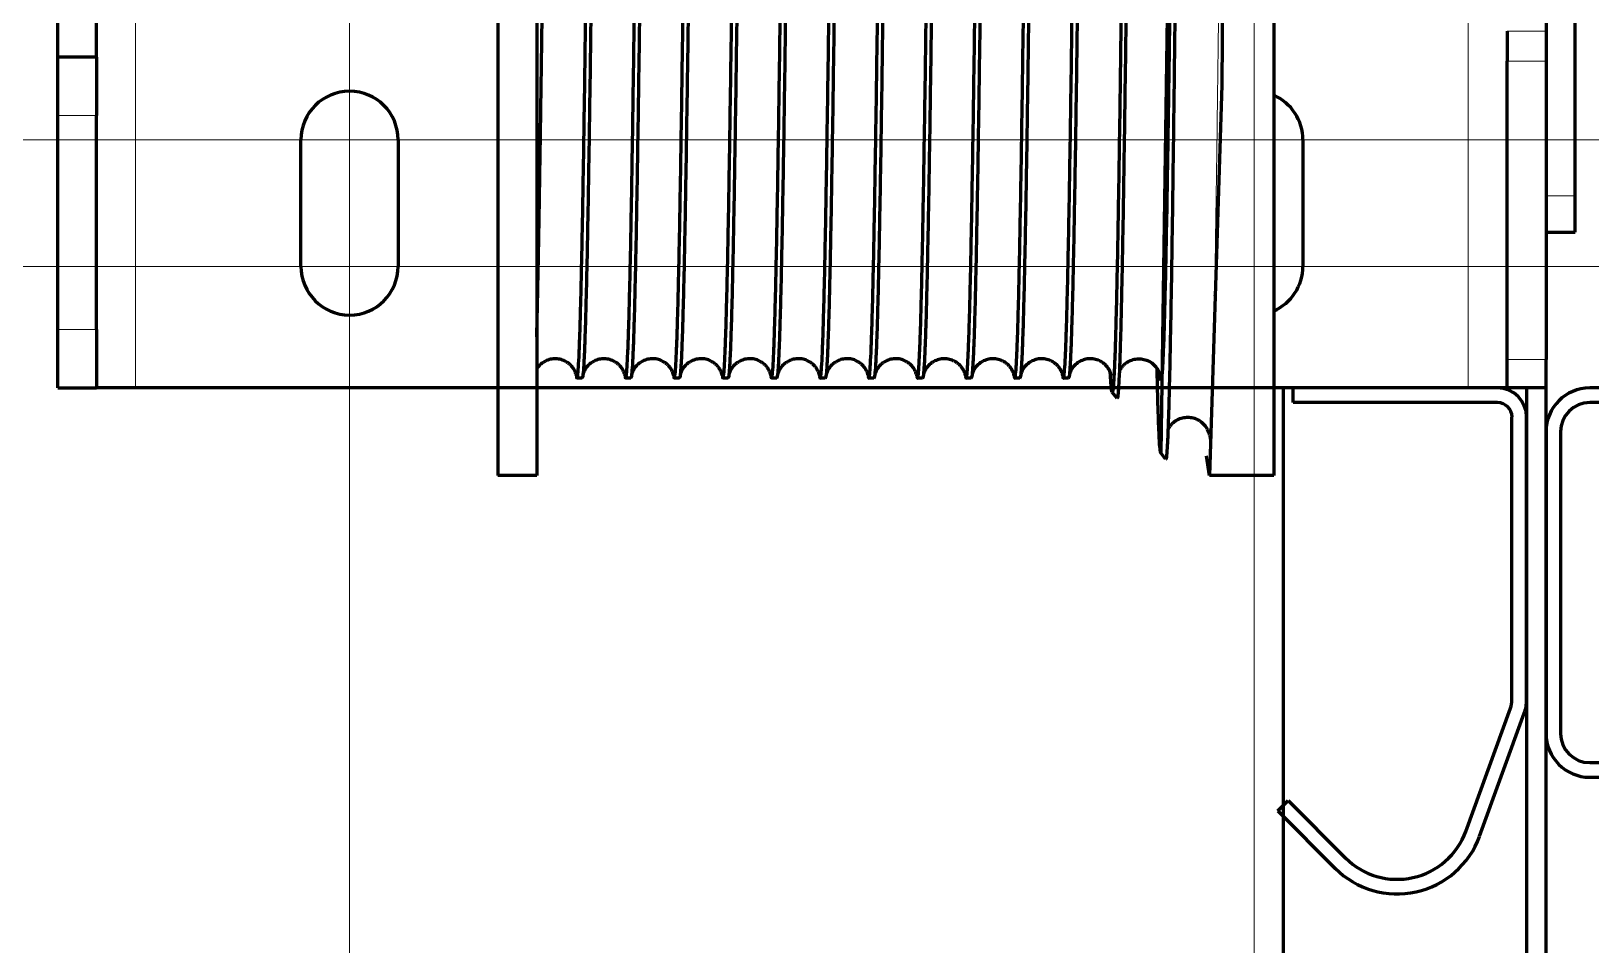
# Model space of a CAD drawing. Header units: millimetres. Extents: x 0 to 840, y 0 to 594.
# Drawn here: x 566.138 to 568.944, y 264.113 to 265.756 of the extents above; entities that cross this region are included whole.
import ezdxf

# ---------------------------------------------------------------- set-up
doc = ezdxf.new("R2010")
doc.units = ezdxf.units.MM
for name, pattern in [('K5LT_AXLED', [19.5, 15, -1.5, 1.5, -1.5]), ('K5LT_BASIC', [0]), ('K5LT_THIN', [0])]:
    doc.linetypes.add(name, pattern=pattern)
doc.layers.add('Системный слой', color=7, linetype='Continuous')

# ---------------------------------------------------------------- blocks, each defined once
blk = doc.blocks.new('U207')
at = {"layer": 'Системный слой', "color": 30, "linetype": 'K5LT_AXLED', "lineweight": 18, "true_color": 0xff8000}
for p, q in [((566.7108, 269.2935), (566.7108, 264.891)), ((568.3383, 269.2935), (568.3383, 264.891)), ((566.7108, 267.6485), (566.7108, 263.246)), ((568.3383, 267.6485), (568.3383, 263.246)), ((568.7983, 265.561), (564.6233, 265.561)), ((570.4258, 265.561), (566.2508, 265.561)), ((568.7983, 265.3335), (564.6233, 265.3335)), ((570.4258, 265.3335), (566.2508, 265.3335))]:
    blk.add_line(p, q, dxfattribs=at)
at = {"layer": 'Системный слой', "color": 7, "linetype": 'K5LT_THIN', "lineweight": 18}
for p, q in [((566.3258, 265.1148), (566.3258, 267.4248)), ((568.7233, 267.4248), (568.7233, 265.1148)), ((568.8633, 265.7564), (568.7933, 265.7564)), ((568.8633, 265.7024), (568.7933, 265.7024)), ((566.2558, 265.6048), (566.1858, 265.6048)), ((566.1858, 265.2198), (566.2558, 265.2198)), ((568.8633, 265.1658), (568.7933, 265.1658))]:
    blk.add_line(p, q, dxfattribs=at)
at = {"layer": 'Системный слой', "color": 5, "linetype": 'K5LT_BASIC', "lineweight": 60, "true_color": 0x0000ff}
for p, q in [((566.1858, 265.7098), (566.1858, 265.8148)), ((566.2558, 265.7098), (566.2558, 265.8148)), ((568.7933, 265.7564), (568.7933, 265.7024)), ((568.8633, 265.7564), (568.8633, 265.7024)), ((566.1858, 265.6048), (566.1858, 265.7098)), ((566.2558, 265.7098), (566.1858, 265.7098)), ((566.2558, 265.7098), (566.2558, 265.6048)), ((568.7933, 265.1658), (568.7933, 265.7024)), ((568.8633, 265.7024), (568.8633, 265.1658)), ((566.1858, 265.2198), (566.1858, 265.6048)), ((566.2558, 265.2198), (566.2558, 265.6048)), ((566.6233, 265.3335), (566.6233, 265.561)), ((566.7983, 265.561), (566.7983, 265.3335)), ((568.4258, 265.561), (568.4258, 265.3335)), ((566.1858, 265.1148), (566.1858, 265.2198)), ((566.2558, 265.2198), (566.2558, 265.1148)), ((568.7933, 265.1148), (568.7933, 265.1658)), ((568.8633, 265.1148), (568.8633, 265.1658)), ((566.1858, 265.1148), (566.2558, 265.1148)), ((566.3258, 265.1148), (566.2558, 265.1148)), ((568.7233, 265.1148), (566.3258, 265.1148)), ((568.7933, 265.1148), (568.7233, 265.1148)), ((568.8633, 265.1148), (568.7933, 265.1148))]:
    blk.add_line(p, q, dxfattribs=at)
for centre, start, end in [((566.7108, 265.561), 0, 180), ((568.3383, 265.561), 0, 66.4218), ((566.7108, 265.3335), 180, 0), ((568.3383, 265.3335), 293.5782, 0), ((568.3383, 265.3335), 215.4412, 216.4159)]:
    blk.add_arc(centre, 0.0875, start, end, dxfattribs=at)
blk = doc.blocks.new('U312')
at = {"layer": 'Системный слой', "color": 5, "linetype": 'K5LT_BASIC', "lineweight": 60, "true_color": 0x0000ff}
for p, q in [((568.4083, 265.0885), (568.4083, 265.1148)), ((568.7758, 265.1148), (568.4083, 265.1148)), ((568.7758, 265.0885), (568.4083, 265.0885)), ((568.802, 264.5537), (568.802, 265.0623)), ((568.8283, 264.5537), (568.8283, 265.0623)), ((568.7189, 264.3174), (568.7994, 264.5388)), ((568.7436, 264.3085), (568.8241, 264.5298)), ((568.381, 264.3541), (568.3995, 264.3727)), ((568.381, 264.3541), (568.4842, 264.2509)), ((568.3995, 264.3727), (568.5027, 264.2695))]:
    blk.add_line(p, q, dxfattribs=at)
for centre, radius, start, end in [((568.7758, 265.0623), 0.0525, 0, 90), ((568.7758, 265.0623), 0.0263, 0, 90), ((568.7583, 264.5537), 0.0437, 340.0117, 0), ((568.7583, 264.5537), 0.07, 340.0117, 0), ((568.5955, 264.3623), 0.1575, 225, 340.0117), ((568.5955, 264.3623), 0.1312, 225, 340.0117)]:
    blk.add_arc(centre, radius, start, end, dxfattribs=at)
blk = doc.blocks.new('U313')
at = {"layer": 'Системный слой', "color": 5, "linetype": 'K5LT_BASIC', "lineweight": 60, "true_color": 0x0000ff}
for p, q in [((569.1345, 265.1148), (568.942, 265.1148)), ((569.1345, 265.0885), (568.942, 265.0885)), ((568.8633, 265.036), (568.8633, 264.4935)), ((568.8895, 265.036), (568.8895, 264.4935)), ((569.187, 265.0371), (569.1801, 264.9573)), ((569.2133, 265.036), (569.2064, 264.9573)), ((569.2064, 264.9573), (569.1801, 264.9573)), ((569.1801, 264.5723), (569.2064, 264.5723)), ((569.187, 264.4925), (569.1801, 264.5723)), ((569.2133, 264.4935), (569.2064, 264.5723)), ((568.942, 264.441), (569.1345, 264.441)), ((568.942, 264.4148), (569.1345, 264.4148))]:
    blk.add_line(p, q, dxfattribs=at)
for centre, radius, start, end in [((568.942, 265.036), 0.0788, 90, 180), ((569.1345, 265.036), 0.0787, 0, 90), ((568.942, 265.036), 0.0525, 90, 180), ((569.1345, 265.036), 0.0525, 1.1247, 90), ((568.942, 264.4935), 0.0788, 180, 270), ((568.942, 264.4935), 0.0525, 180, 270), ((569.1345, 264.4935), 0.0788, 270, 0), ((569.1345, 264.4935), 0.0525, 270, 358.8753)]:
    blk.add_arc(centre, radius, start, end, dxfattribs=at)

msp = doc.modelspace()

# ---------------------------------------------------------------- linework, layer by layer
at = {"layer": 'Системный слой', "color": 5, "linetype": 'K5LT_BASIC', "lineweight": 60, "true_color": 0x0000ff}
for p, q in [((566.97773, 267.58229), (566.97773, 264.95729)), ((567.04773, 267.58229), (567.04773, 264.95729)), ((568.3733, 267.58141), (568.3733, 264.95729)), ((568.29992, 267.5744), (568.27974, 265.65911)), ((568.18852, 266.2257), (568.1702, 264.99795)), ((568.9158, 265.46041), (568.9158, 265.88698)), ((568.8633, 265.82601), (568.8633, 265.752)), ((568.8633, 265.752), (568.8633, 265.39479)), ((568.27974, 265.65911), (568.2577, 264.95729)), ((568.9158, 265.39479), (568.9158, 265.46041)), ((568.8633, 265.39479), (568.9158, 265.39479)), ((567.12919, 265.13229), (567.11996, 265.13229)), ((567.21669, 265.13229), (567.20746, 265.13229)), ((567.30419, 265.13229), (567.29496, 265.13229)), ((567.39169, 265.13229), (567.38246, 265.13229)), ((567.47919, 265.13229), (567.46996, 265.13229)), ((567.56669, 265.13229), (567.55746, 265.13229)), ((567.65419, 265.13229), (567.64496, 265.13229)), ((567.74169, 265.13229), (567.73246, 265.13229)), ((567.82919, 265.13229), (567.81996, 265.13229)), ((567.91669, 265.13229), (567.90746, 265.13229)), ((568.00419, 265.13229), (567.99496, 265.13229)), ((568.17019, 265.12797), (568.16824, 265.13927)), ((568.3908, 217.25229), (568.3908, 265.11479)), ((568.8283, 265.11479), (568.8283, 217.25229)), ((568.8633, 217.25229), (568.8633, 265.11479)), ((568.09145, 265.09639), (568.0827, 265.10733)), ((568.1702, 264.99795), (568.17018, 264.99798)), ((568.17895, 264.98702), (568.1702, 264.99795)), ((568.2577, 264.95729), (568.25273, 264.99281)), ((567.04773, 264.95729), (566.97773, 264.95729)), ((568.3733, 264.95729), (568.2577, 264.95729))]:
    msp.add_line(p, q, dxfattribs=at)
at = {"layer": 'Системный слой', "color": 7, "linetype": 'K5LT_THIN', "lineweight": 18}
for p, q in [((568.8633, 265.46041), (568.9158, 265.46041)), ((568.17019, 265.12797), (568.16824, 265.13927)), ((568.17018, 264.99798), (568.17019, 265.12797))]:
    msp.add_line(p, q, dxfattribs=at)
at = {"layer": 'Системный слой', "color": 5, "linetype": 'K5LT_BASIC', "lineweight": 60, "true_color": 0x0000ff}
for centre, radius, start, end in [((567.6849, 265.14359), 0.0417, 186.02, 188.39516), ((567.77245, 265.1436), 0.04176, 186.02173, 188.39429), ((567.86001, 265.14361), 0.04182, 186.02344, 188.39335), ((567.94756, 265.14362), 0.04187, 186.02511, 188.39235), ((568.03512, 265.14362), 0.04193, 186.0268, 188.39132)]:
    msp.add_arc(centre, radius, start, end, dxfattribs=at)
msp.add_ellipse((568.13082, 265.12796), major_axis=(-0.02469, -0.03067), ratio=0.999752, start_param=2.2487543, end_param=2.9297987, dxfattribs=at)
for points in [[(567.11996, 265.13229), (567.1204, 265.13229), (567.12128, 265.13569), (567.1226, 265.15097), (567.12392, 265.17627), (567.12524, 265.21139), (567.12656, 265.25599), (567.12788, 265.30968), (567.1292, 265.37197), (567.13052, 265.44232), (567.13184, 265.52009), (567.13315, 265.60458), (567.13447, 265.69503), (567.13579, 265.79063), (567.13711, 265.89054), (567.13843, 265.99384), (567.13975, 266.09961), (567.14107, 266.20692), (567.14239, 266.31478), (567.14371, 266.42224), (567.14503, 266.52834), (567.14635, 266.63212), (567.14766, 266.73265), (567.14898, 266.82902), (567.1503, 266.92039), (567.15162, 267.00592), (567.15294, 267.08485), (567.15426, 267.15648), (567.15558, 267.22015), (567.1569, 267.2753), (567.15822, 267.32144), (567.15954, 267.35815), (567.16086, 267.3851), (567.16174, 267.3964), (567.16218, 267.40036)], [(567.17294, 267.40729), (567.1725, 267.40729), (567.17162, 267.40388), (567.1703, 267.38861), (567.16898, 267.3633), (567.16766, 267.32818), (567.16634, 267.28357), (567.16502, 267.22987), (567.1637, 267.16756), (567.16238, 267.0972), (567.16107, 267.01942), (567.15975, 266.93492), (567.15843, 266.84446), (567.15711, 266.74884), (567.15579, 266.64892), (567.15447, 266.54561), (567.15315, 266.43982), (567.15183, 266.33251), (567.15051, 266.22463), (567.14919, 266.11716), (567.14787, 266.01106), (567.14655, 265.90728), (567.14523, 265.80675), (567.14391, 265.71037), (567.1426, 265.619), (567.14128, 265.53348), (567.13996, 265.45456), (567.13864, 265.38294), (567.13732, 265.31928), (567.136, 265.26415), (567.13468, 265.21803), (567.13336, 265.18134), (567.13204, 265.15442), (567.13116, 265.14313), (567.13072, 265.13918)], [(567.20746, 265.13229), (567.2079, 265.13229), (567.20878, 265.13569), (567.2101, 265.15097), (567.21142, 265.17627), (567.21274, 265.21139), (567.21406, 265.25599), (567.21538, 265.30968), (567.2167, 265.37197), (567.21802, 265.44232), (567.21934, 265.52009), (567.22065, 265.60458), (567.22197, 265.69503), (567.22329, 265.79063), (567.22461, 265.89054), (567.22593, 265.99384), (567.22725, 266.09961), (567.22857, 266.20692), (567.22989, 266.31478), (567.23121, 266.42224), (567.23253, 266.52834), (567.23385, 266.63212), (567.23516, 266.73264), (567.23648, 266.82902), (567.2378, 266.92039), (567.23912, 267.00592), (567.24044, 267.08485), (567.24176, 267.15648), (567.24308, 267.22015), (567.2444, 267.2753), (567.24572, 267.32144), (567.24704, 267.35815), (567.24836, 267.3851), (567.24924, 267.3964), (567.24968, 267.40036)], [(567.26044, 267.40729), (567.26, 267.40729), (567.25912, 267.40388), (567.2578, 267.38861), (567.25648, 267.3633), (567.25516, 267.32818), (567.25384, 267.28357), (567.25252, 267.22987), (567.2512, 267.16756), (567.24988, 267.0972), (567.24857, 267.01942), (567.24725, 266.93492), (567.24593, 266.84446), (567.24461, 266.74884), (567.24329, 266.64892), (567.24197, 266.54561), (567.24065, 266.43982), (567.23933, 266.33251), (567.23801, 266.22463), (567.23669, 266.11716), (567.23537, 266.01106), (567.23405, 265.90728), (567.23273, 265.80674), (567.23141, 265.71037), (567.2301, 265.619), (567.22878, 265.53348), (567.22746, 265.45455), (567.22614, 265.38294), (567.22482, 265.31928), (567.2235, 265.26415), (567.22218, 265.21803), (567.22086, 265.18134), (567.21954, 265.15442), (567.21866, 265.14313), (567.21822, 265.13918)], [(567.29496, 265.13229), (567.2954, 265.13229), (567.29628, 265.13569), (567.2976, 265.15097), (567.29892, 265.17627), (567.30024, 265.21139), (567.30156, 265.25599), (567.30288, 265.30968), (567.3042, 265.37197), (567.30552, 265.44232), (567.30684, 265.52009), (567.30815, 265.60457), (567.30947, 265.69503), (567.31079, 265.79063), (567.31211, 265.89053), (567.31343, 265.99384), (567.31475, 266.09961), (567.31607, 266.20691), (567.31739, 266.31478), (567.31871, 266.42224), (567.32003, 266.52834), (567.32135, 266.63211), (567.32266, 266.73264), (567.32398, 266.82902), (567.3253, 266.92039), (567.32662, 267.00592), (567.32794, 267.08485), (567.32926, 267.15647), (567.33058, 267.22015), (567.3319, 267.2753), (567.33322, 267.32144), (567.33454, 267.35815), (567.33586, 267.3851), (567.33674, 267.3964), (567.33717, 267.40036)], [(567.34794, 267.40729), (567.3475, 267.40729), (567.34662, 267.40388), (567.3453, 267.38861), (567.34398, 267.3633), (567.34266, 267.32818), (567.34134, 267.28357), (567.34002, 267.22987), (567.3387, 267.16756), (567.33738, 267.0972), (567.33607, 267.01942), (567.33475, 266.93492), (567.33343, 266.84446), (567.33211, 266.74884), (567.33079, 266.64892), (567.32947, 266.54561), (567.32815, 266.43982), (567.32683, 266.33251), (567.32551, 266.22463), (567.32419, 266.11716), (567.32287, 266.01106), (567.32155, 265.90728), (567.32023, 265.80674), (567.31891, 265.71037), (567.3176, 265.619), (567.31628, 265.53348), (567.31496, 265.45455), (567.31364, 265.38294), (567.31232, 265.31928), (567.311, 265.26415), (567.30968, 265.21803), (567.30836, 265.18134), (567.30704, 265.15442), (567.30616, 265.14313), (567.30572, 265.13918)], [(567.38246, 265.13229), (567.3829, 265.13229), (567.38378, 265.13569), (567.3851, 265.15097), (567.38642, 265.17627), (567.38774, 265.21139), (567.38906, 265.25599), (567.39038, 265.30967), (567.3917, 265.37197), (567.39302, 265.44232), (567.39434, 265.52009), (567.39565, 265.60457), (567.39697, 265.69503), (567.39829, 265.79063), (567.39961, 265.89053), (567.40093, 265.99384), (567.40225, 266.09961), (567.40357, 266.20691), (567.40489, 266.31478), (567.40621, 266.42224), (567.40753, 266.52834), (567.40885, 266.63211), (567.41016, 266.73264), (567.41148, 266.82902), (567.4128, 266.92039), (567.41412, 267.00592), (567.41544, 267.08485), (567.41676, 267.15647), (567.41808, 267.22015), (567.4194, 267.2753), (567.42072, 267.32144), (567.42204, 267.35815), (567.42336, 267.3851), (567.42424, 267.3964), (567.42467, 267.40036)], [(567.43544, 267.40729), (567.435, 267.40729), (567.43412, 267.40388), (567.4328, 267.38861), (567.43148, 267.3633), (567.43016, 267.32818), (567.42884, 267.28357), (567.42752, 267.22987), (567.4262, 267.16756), (567.42488, 267.0972), (567.42357, 267.01942), (567.42225, 266.93492), (567.42093, 266.84446), (567.41961, 266.74884), (567.41829, 266.64892), (567.41697, 266.54561), (567.41565, 266.43982), (567.41433, 266.33251), (567.41301, 266.22463), (567.41169, 266.11716), (567.41037, 266.01106), (567.40905, 265.90727), (567.40773, 265.80674), (567.40641, 265.71037), (567.4051, 265.619), (567.40378, 265.53348), (567.40246, 265.45455), (567.40114, 265.38294), (567.39982, 265.31928), (567.3985, 265.26415), (567.39718, 265.21803), (567.39586, 265.18134), (567.39454, 265.15442), (567.39366, 265.14313), (567.39322, 265.13918)], [(567.46996, 265.13229), (567.4704, 265.13229), (567.47128, 265.13569), (567.4726, 265.15097), (567.47392, 265.17627), (567.47524, 265.21139), (567.47656, 265.25599), (567.47788, 265.30967), (567.4792, 265.37197), (567.48052, 265.44232), (567.48184, 265.52009), (567.48315, 265.60457), (567.48447, 265.69503), (567.48579, 265.79063), (567.48711, 265.89053), (567.48843, 265.99383), (567.48975, 266.09961), (567.49107, 266.20691), (567.49239, 266.31478), (567.49371, 266.42224), (567.49503, 266.52833), (567.49635, 266.63211), (567.49766, 266.73264), (567.49898, 266.82902), (567.5003, 266.92038), (567.50162, 267.00592), (567.50294, 267.08485), (567.50426, 267.15647), (567.50558, 267.22015), (567.5069, 267.2753), (567.50822, 267.32144), (567.50954, 267.35815), (567.51086, 267.3851), (567.51174, 267.3964), (567.51217, 267.40036)], [(567.52294, 267.40729), (567.5225, 267.40729), (567.52162, 267.40388), (567.5203, 267.38861), (567.51898, 267.3633), (567.51766, 267.32818), (567.51634, 267.28357), (567.51502, 267.22987), (567.5137, 267.16756), (567.51238, 267.0972), (567.51107, 267.01942), (567.50975, 266.93492), (567.50843, 266.84446), (567.50711, 266.74884), (567.50579, 266.64892), (567.50447, 266.54561), (567.50315, 266.43982), (567.50183, 266.3325), (567.50051, 266.22463), (567.49919, 266.11716), (567.49787, 266.01106), (567.49655, 265.90727), (567.49523, 265.80674), (567.49391, 265.71036), (567.4926, 265.619), (567.49128, 265.53348), (567.48996, 265.45455), (567.48864, 265.38294), (567.48732, 265.31928), (567.486, 265.26415), (567.48468, 265.21803), (567.48336, 265.18134), (567.48204, 265.15442), (567.48116, 265.14313), (567.48072, 265.13918)], [(567.55746, 265.13229), (567.5579, 265.13229), (567.55878, 265.13569), (567.5601, 265.15097), (567.56142, 265.17627), (567.56274, 265.21139), (567.56406, 265.25599), (567.56538, 265.30967), (567.5667, 265.37197), (567.56802, 265.44232), (567.56933, 265.52009), (567.57065, 265.60457), (567.57197, 265.69503), (567.57329, 265.79063), (567.57461, 265.89053), (567.57593, 265.99383), (567.57725, 266.09961), (567.57857, 266.20691), (567.57989, 266.31478), (567.58121, 266.42224), (567.58253, 266.52833), (567.58385, 266.63211), (567.58516, 266.73264), (567.58648, 266.82902), (567.5878, 266.92038), (567.58912, 267.00592), (567.59044, 267.08485), (567.59176, 267.15647), (567.59308, 267.22015), (567.5944, 267.2753), (567.59572, 267.32144), (567.59704, 267.35815), (567.59836, 267.3851), (567.59924, 267.3964), (567.59967, 267.40036)], [(567.61044, 267.40729), (567.61, 267.40729), (567.60912, 267.40388), (567.6078, 267.38861), (567.60648, 267.3633), (567.60516, 267.32818), (567.60384, 267.28357), (567.60252, 267.22987), (567.6012, 267.16756), (567.59988, 267.0972), (567.59857, 267.01942), (567.59725, 266.93492), (567.59593, 266.84446), (567.59461, 266.74884), (567.59329, 266.64892), (567.59197, 266.54561), (567.59065, 266.43982), (567.58933, 266.3325), (567.58801, 266.22463), (567.58669, 266.11716), (567.58537, 266.01106), (567.58405, 265.90727), (567.58273, 265.80674), (567.58141, 265.71036), (567.5801, 265.619), (567.57878, 265.53348), (567.57746, 265.45455), (567.57614, 265.38294), (567.57482, 265.31928), (567.5735, 265.26414), (567.57218, 265.21803), (567.57086, 265.18134), (567.56954, 265.15442), (567.56866, 265.14313), (567.56822, 265.13918)], [(567.64496, 265.13229), (567.6454, 265.13229), (567.64628, 265.13569), (567.6476, 265.15097), (567.64892, 265.17627), (567.65024, 265.21139), (567.65156, 265.25598), (567.65288, 265.30967), (567.6542, 265.37197), (567.65552, 265.44232), (567.65683, 265.52009), (567.65815, 265.60457), (567.65947, 265.69503), (567.66079, 265.79063), (567.66211, 265.89053), (567.66343, 265.99383), (567.66475, 266.09961), (567.66607, 266.20691), (567.66739, 266.31478), (567.66871, 266.42224), (567.67003, 266.52833), (567.67135, 266.63211), (567.67266, 266.73264), (567.67398, 266.82902), (567.6753, 266.92038), (567.67662, 267.00591), (567.67794, 267.08485), (567.67926, 267.15647), (567.68058, 267.22014), (567.6819, 267.2753), (567.68322, 267.32144), (567.68454, 267.35815), (567.68586, 267.3851), (567.68674, 267.3964), (567.68717, 267.40036)], [(567.69794, 267.40729), (567.6975, 267.40729), (567.69662, 267.40388), (567.6953, 267.38861), (567.69398, 267.3633), (567.69266, 267.32818), (567.69134, 267.28357), (567.69002, 267.22987), (567.6887, 267.16756), (567.68738, 267.0972), (567.68607, 267.01942), (567.68475, 266.93492), (567.68343, 266.84446), (567.68211, 266.74884), (567.68079, 266.64892), (567.67947, 266.54561), (567.67815, 266.43982), (567.67683, 266.3325), (567.67551, 266.22463), (567.67419, 266.11716), (567.67287, 266.01106), (567.67155, 265.90727), (567.67023, 265.80674), (567.66891, 265.71036), (567.6676, 265.619), (567.66628, 265.53348), (567.66496, 265.45455), (567.66364, 265.38294), (567.66232, 265.31928), (567.661, 265.26414), (567.65968, 265.21803), (567.65836, 265.18134), (567.65704, 265.15442), (567.65616, 265.14313), (567.65572, 265.13918)], [(567.73246, 265.13229), (567.7329, 265.13229), (567.73378, 265.13569), (567.7351, 265.15097), (567.73642, 265.17627), (567.73774, 265.21139), (567.73906, 265.25598), (567.74038, 265.30967), (567.7417, 265.37197), (567.74302, 265.44232), (567.74433, 265.52009), (567.74565, 265.60457), (567.74697, 265.69502), (567.74829, 265.79063), (567.74961, 265.89053), (567.75093, 265.99383), (567.75225, 266.09961), (567.75357, 266.20691), (567.75489, 266.31478), (567.75621, 266.42224), (567.75753, 266.52833), (567.75885, 266.63211), (567.76016, 266.73264), (567.76148, 266.82902), (567.7628, 266.92038), (567.76412, 267.00591), (567.76544, 267.08485), (567.76676, 267.15647), (567.76808, 267.22014), (567.7694, 267.2753), (567.77072, 267.32144), (567.77204, 267.35815), (567.77336, 267.3851), (567.77423, 267.3964), (567.77467, 267.40036)], [(567.78544, 267.40729), (567.785, 267.40729), (567.78412, 267.40388), (567.7828, 267.38861), (567.78148, 267.3633), (567.78016, 267.32818), (567.77884, 267.28357), (567.77752, 267.22987), (567.7762, 267.16756), (567.77488, 267.0972), (567.77357, 267.01942), (567.77225, 266.93492), (567.77093, 266.84446), (567.76961, 266.74884), (567.76829, 266.64892), (567.76697, 266.54561), (567.76565, 266.43982), (567.76433, 266.3325), (567.76301, 266.22463), (567.76169, 266.11716), (567.76037, 266.01105), (567.75905, 265.90727), (567.75773, 265.80674), (567.75641, 265.71036), (567.7551, 265.619), (567.75378, 265.53348), (567.75246, 265.45455), (567.75114, 265.38294), (567.74982, 265.31928), (567.7485, 265.26414), (567.74718, 265.21803), (567.74586, 265.18134), (567.74454, 265.15441), (567.74366, 265.14313), (567.74322, 265.13918)], [(567.81996, 265.13229), (567.8204, 265.13229), (567.82128, 265.13569), (567.8226, 265.15097), (567.82392, 265.17627), (567.82524, 265.21139), (567.82656, 265.25598), (567.82788, 265.30967), (567.8292, 265.37197), (567.83052, 265.44232), (567.83183, 265.52008), (567.83315, 265.60457), (567.83447, 265.69502), (567.83579, 265.79063), (567.83711, 265.89053), (567.83843, 265.99383), (567.83975, 266.09961), (567.84107, 266.20691), (567.84239, 266.31477), (567.84371, 266.42224), (567.84503, 266.52833), (567.84635, 266.63211), (567.84766, 266.73264), (567.84898, 266.82902), (567.8503, 266.92038), (567.85162, 267.00591), (567.85294, 267.08484), (567.85426, 267.15647), (567.85558, 267.22014), (567.8569, 267.2753), (567.85822, 267.32144), (567.85954, 267.35815), (567.86086, 267.3851), (567.86173, 267.3964), (567.86217, 267.40036)], [(567.87294, 267.40729), (567.8725, 267.40729), (567.87162, 267.40388), (567.8703, 267.38861), (567.86898, 267.3633), (567.86766, 267.32818), (567.86634, 267.28357), (567.86502, 267.22987), (567.8637, 267.16756), (567.86238, 267.0972), (567.86107, 267.01942), (567.85975, 266.93492), (567.85843, 266.84446), (567.85711, 266.74884), (567.85579, 266.64892), (567.85447, 266.54561), (567.85315, 266.43982), (567.85183, 266.3325), (567.85051, 266.22463), (567.84919, 266.11716), (567.84787, 266.01105), (567.84655, 265.90727), (567.84523, 265.80674), (567.84391, 265.71036), (567.8426, 265.619), (567.84128, 265.53347), (567.83996, 265.45455), (567.83864, 265.38294), (567.83732, 265.31928), (567.836, 265.26414), (567.83468, 265.21803), (567.83336, 265.18134), (567.83204, 265.15441), (567.83116, 265.14313), (567.83072, 265.13918)], [(567.90746, 265.13229), (567.9079, 265.13229), (567.90878, 265.13569), (567.9101, 265.15097), (567.91142, 265.17627), (567.91274, 265.21139), (567.91406, 265.25598), (567.91538, 265.30967), (567.9167, 265.37197), (567.91802, 265.44232), (567.91933, 265.52008), (567.92065, 265.60457), (567.92197, 265.69502), (567.92329, 265.79063), (567.92461, 265.89053), (567.92593, 265.99383), (567.92725, 266.09961), (567.92857, 266.20691), (567.92989, 266.31477), (567.93121, 266.42224), (567.93253, 266.52833), (567.93385, 266.63211), (567.93516, 266.73264), (567.93648, 266.82902), (567.9378, 266.92038), (567.93912, 267.00591), (567.94044, 267.08484), (567.94176, 267.15647), (567.94308, 267.22014), (567.9444, 267.2753), (567.94572, 267.32144), (567.94704, 267.35815), (567.94836, 267.3851), (567.94923, 267.3964), (567.94967, 267.40036)], [(567.96044, 267.40729), (567.96, 267.40729), (567.95912, 267.40388), (567.9578, 267.38861), (567.95648, 267.3633), (567.95516, 267.32818), (567.95384, 267.28357), (567.95252, 267.22987), (567.9512, 267.16756), (567.94988, 267.0972), (567.94857, 267.01942), (567.94725, 266.93492), (567.94593, 266.84446), (567.94461, 266.74884), (567.94329, 266.64892), (567.94197, 266.5456), (567.94065, 266.43982), (567.93933, 266.3325), (567.93801, 266.22463), (567.93669, 266.11716), (567.93537, 266.01105), (567.93405, 265.90727), (567.93273, 265.80674), (567.93141, 265.71036), (567.9301, 265.619), (567.92878, 265.53347), (567.92746, 265.45455), (567.92614, 265.38294), (567.92482, 265.31928), (567.9235, 265.26414), (567.92218, 265.21803), (567.92086, 265.18134), (567.91954, 265.15441), (567.91866, 265.14313), (567.91822, 265.13918)], [(567.99496, 265.13229), (567.9954, 265.13229), (567.99628, 265.13569), (567.9976, 265.15097), (567.99892, 265.17627), (568.00024, 265.21139), (568.00156, 265.25598), (568.00288, 265.30967), (568.0042, 265.37197), (568.00552, 265.44232), (568.00683, 265.52008), (568.00815, 265.60457), (568.00947, 265.69502), (568.01079, 265.79063), (568.01211, 265.89053), (568.01343, 265.99383), (568.01475, 266.09961), (568.01607, 266.20691), (568.01739, 266.31477), (568.01871, 266.42224), (568.02003, 266.52833), (568.02135, 266.63211), (568.02266, 266.73264), (568.02398, 266.82902), (568.0253, 266.92038), (568.02662, 267.00591), (568.02794, 267.08484), (568.02926, 267.15647), (568.03058, 267.22014), (568.0319, 267.2753), (568.03322, 267.32144), (568.03454, 267.35815), (568.03586, 267.3851), (568.03673, 267.3964), (568.03717, 267.40036)], [(568.0375, 267.10255), (568.03706, 267.07799), (568.03618, 267.02636), (568.03485, 266.94208), (568.03353, 266.85172), (568.03221, 266.75611), (568.03088, 266.6561), (568.02956, 266.55261), (568.02823, 266.44656), (568.02691, 266.33891), (568.02558, 266.23064), (568.02426, 266.12272), (568.02294, 266.01613), (568.02161, 265.91183), (568.02029, 265.81077), (568.01896, 265.71385), (568.01764, 265.62196), (568.01632, 265.53592), (568.01499, 265.45651), (568.01367, 265.38444), (568.01234, 265.32038), (568.01102, 265.26489), (568.00969, 265.21848), (568.00837, 265.18156), (568.00705, 265.15448), (568.00616, 265.14315), (568.00572, 265.13918)], [(568.20273, 266.44936), (568.20229, 266.40816), (568.20141, 266.32532), (568.20009, 266.20088), (568.19877, 266.07738), (568.19745, 265.95591), (568.19613, 265.83758), (568.19481, 265.72342), (568.19348, 265.61447), (568.19216, 265.51169), (568.19084, 265.41598), (568.18952, 265.32819), (568.1882, 265.24909), (568.18688, 265.17936), (568.18556, 265.11962), (568.18423, 265.07037), (568.18291, 265.03202), (568.18159, 265.0049), (568.18027, 264.98922), (568.17939, 264.98647), (568.17895, 264.98702)], [(568.10461, 266.27273), (568.10418, 266.23602), (568.10332, 266.1627), (568.10203, 266.05393), (568.10074, 265.94731), (568.09946, 265.84373), (568.09817, 265.74407), (568.09688, 265.64918), (568.09559, 265.55986), (568.0943, 265.47685), (568.09301, 265.40085), (568.09172, 265.33248), (568.09043, 265.27232), (568.08915, 265.22085), (568.08786, 265.17849), (568.08657, 265.14558), (568.08528, 265.12237), (568.08399, 265.10904), (568.08313, 265.10679), (568.0827, 265.10733)], [(568.11336, 266.27303), (568.11293, 266.23598), (568.11207, 266.16197), (568.11078, 266.05218), (568.1095, 265.94454), (568.10821, 265.83998), (568.10692, 265.73938), (568.10563, 265.64358), (568.10434, 265.5534), (568.10305, 265.46958), (568.10176, 265.39284), (568.10047, 265.32381), (568.09918, 265.26306), (568.0979, 265.21108), (568.09661, 265.1683), (568.09532, 265.13506), (568.09403, 265.11161), (568.09274, 265.09814), (568.09188, 265.09586), (568.09145, 265.09639)], [(568.0827, 265.10733), (568.08234, 265.10779), (568.08161, 265.11107), (568.08052, 265.12306), (568.0798, 265.13572), (568.07943, 265.14318)], [(568.17018, 264.99798), (568.16974, 264.99859), (568.16885, 265.00372), (568.16751, 265.02303), (568.16618, 265.05375), (568.16484, 265.09555), (568.16395, 265.13055), (568.1635, 265.14974)], [(567.1186, 265.13773), (567.11905, 265.13411), (567.11951, 265.13229), (567.11996, 265.13229)], [(567.13072, 265.13918), (567.13021, 265.13459), (567.1297, 265.13229), (567.12919, 265.13229)], [(567.2061, 265.13773), (567.20655, 265.13411), (567.20701, 265.13229), (567.20746, 265.13229)], [(567.21822, 265.13918), (567.21771, 265.13459), (567.2172, 265.13229), (567.21669, 265.13229)], [(567.2936, 265.13773), (567.29405, 265.13411), (567.29451, 265.13229), (567.29496, 265.13229)], [(567.30572, 265.13918), (567.30521, 265.13459), (567.3047, 265.13229), (567.30419, 265.13229)], [(567.3811, 265.13773), (567.38155, 265.13411), (567.38201, 265.13229), (567.38246, 265.13229)], [(567.39322, 265.13918), (567.39271, 265.13459), (567.3922, 265.13229), (567.39169, 265.13229)], [(567.4686, 265.13773), (567.46905, 265.13411), (567.46951, 265.13229), (567.46996, 265.13229)], [(567.48072, 265.13918), (567.48021, 265.13459), (567.4797, 265.13229), (567.47919, 265.13229)], [(567.5561, 265.13773), (567.55655, 265.13411), (567.55701, 265.13229), (567.55746, 265.13229)], [(567.56822, 265.13918), (567.56771, 265.13459), (567.5672, 265.13229), (567.56669, 265.13229)], [(567.6436, 265.13773), (567.64405, 265.13411), (567.64451, 265.13229), (567.64496, 265.13229)], [(567.65572, 265.13918), (567.65521, 265.13459), (567.6547, 265.13229), (567.65419, 265.13229)], [(567.7311, 265.13773), (567.73155, 265.13411), (567.73201, 265.13229), (567.73246, 265.13229)], [(567.74322, 265.13918), (567.74271, 265.13459), (567.7422, 265.13229), (567.74169, 265.13229)], [(567.8186, 265.13773), (567.81905, 265.13411), (567.81951, 265.13229), (567.81996, 265.13229)], [(567.83072, 265.13918), (567.83021, 265.13459), (567.8297, 265.13229), (567.82919, 265.13229)], [(567.9061, 265.13773), (567.90655, 265.13411), (567.90701, 265.13229), (567.90746, 265.13229)], [(567.91822, 265.13918), (567.91771, 265.13459), (567.9172, 265.13229), (567.91669, 265.13229)], [(567.9936, 265.13773), (567.99405, 265.13411), (567.99451, 265.13229), (567.99496, 265.13229)], [(568.00572, 265.13918), (568.00521, 265.13459), (568.0047, 265.13229), (568.00419, 265.13229)]]:
    msp.add_open_spline(points, degree=3, dxfattribs=at)
for points, knots in [([(567.04773, 265.20674), (567.04773, 265.20678), (567.04773, 265.20684), (567.04774, 265.20692), (567.04774, 265.20705), (567.04774, 265.20723), (567.04774, 265.20745), (567.04774, 265.20772), (567.04775, 265.20811), (567.04776, 265.20872), (567.04777, 265.20966), (567.04779, 265.21087), (567.04782, 265.21231), (567.04786, 265.21431), (567.04792, 265.21739), (567.04801, 265.22169), (567.04814, 265.22748), (567.04831, 265.23514), (567.04854, 265.24573), (567.04887, 265.26066), (567.04931, 265.28121), (567.04984, 265.30752), (567.05044, 265.33809), (567.05105, 265.37069), (567.05164, 265.40433), (567.05225, 265.43983), (567.05289, 265.4791), (567.05359, 265.52354), (567.05436, 265.57405), (567.05519, 265.63123), (567.05608, 265.69493), (567.05702, 265.76474), (567.05802, 265.84037), (567.05905, 265.92139), (567.06012, 266.00675), (567.06121, 266.09575), (567.0623, 266.18533), (567.06304, 266.24612), (567.06339, 266.27543)], [0, 0, 0, 0, 0.0175735, 0.035147, 0.0526325, 0.069895, 0.0870512, 0.1056364, 0.1291142, 0.163245, 0.2156444, 0.2788792, 0.3470721, 0.4557444, 0.6340279, 0.9093874, 1.2684068, 1.7483953, 2.3966914, 3.3186802, 4.6004597, 6.2160024, 8.0033144, 9.7639594, 11.4738826, 13.2201066, 15.0894945, 17.1063248, 19.2211551, 21.4163628, 23.6500463, 25.912124, 28.1783172, 30.4289198, 32.6543075, 34.8494288, 37.0243654, 39, 39, 39, 39]), ([(568.1921, 266.27197), (568.19192, 266.25665), (568.19116, 266.19328), (568.18983, 266.08244), (568.18811, 265.94236), (568.18639, 265.80769), (568.18467, 265.68049), (568.18295, 265.56267), (568.18122, 265.45602), (568.1795, 265.36214), (568.17778, 265.28245), (568.17605, 265.2181), (568.17433, 265.17033), (568.17273, 265.14145), (568.17135, 265.12903), (568.17054, 265.12753), (568.17019, 265.12797)], [0, 0, 0, 0, 0.4251923, 1.759309, 3.0940145, 4.4293061, 5.765197, 7.1016668, 8.4387478, 9.776435, 11.1146871, 12.4526835, 13.7938853, 15.112017, 16.1819434, 17, 17, 17, 17]), ([(567.11864, 265.13751), (567.11861, 265.13757), (567.1186, 265.13778), (567.11832, 265.13905), (567.11756, 265.1417), (567.11573, 265.14628), (567.11233, 265.15165), (567.10877, 265.15578), (567.10491, 265.1592), (567.10074, 265.16202), (567.0963, 265.16427), (567.09164, 265.16592), (567.08682, 265.16698), (567.08192, 265.16742), (567.07701, 265.16725), (567.07217, 265.16647), (567.06748, 265.1651), (567.063, 265.16316), (567.05882, 265.16069), (567.05501, 265.15775), (567.05162, 265.1544), (567.04927, 265.15143), (567.04811, 265.14969), (567.04773, 265.14908)], [0, 0, 0, 0, 2.3136054, 4.6210493, 6.9284932, 9.2027779, 10.521071, 11.5589815, 12.4856367, 13.3594364, 14.2027263, 15.0292842, 15.8464517, 16.6586453, 17.4689414, 18.2799311, 19.0943351, 19.9156422, 20.7490897, 21.6034823, 22.4949054, 23.4545403, 24, 24, 24, 24]), ([(567.20614, 265.13751), (567.20611, 265.13757), (567.2061, 265.13778), (567.20582, 265.13905), (567.20506, 265.1417), (567.20323, 265.14628), (567.19983, 265.15166), (567.19627, 265.15578), (567.19241, 265.1592), (567.18824, 265.16202), (567.1838, 265.16427), (567.17913, 265.16592), (567.17432, 265.16698), (567.16942, 265.16742), (567.16451, 265.16725), (567.15967, 265.16647), (567.15497, 265.1651), (567.1505, 265.16316), (567.14632, 265.16069), (567.14251, 265.15775), (567.13912, 265.1544), (567.13623, 265.15075), (567.1339, 265.14694), (567.13217, 265.14323), (567.13107, 265.14001), (567.13069, 265.13838), (567.13057, 265.13785), (567.13055, 265.13772)], [0, 0, 0, 0, 2.0188285, 4.0322297, 6.0456309, 8.0298853, 9.1801849, 10.0858819, 10.894518, 11.6570403, 12.3929343, 13.1142301, 13.8273322, 14.5360933, 15.2431977, 15.9509061, 16.6615929, 17.3783032, 18.1056088, 18.8511962, 19.6291082, 20.4665675, 21.4180167, 22.5895649, 24.1964403, 26.5301655, 28, 28, 28, 28]), ([(567.29364, 265.13751), (567.29361, 265.13757), (567.2936, 265.13778), (567.29332, 265.13905), (567.29256, 265.1417), (567.29073, 265.14628), (567.28732, 265.15166), (567.28377, 265.15578), (567.27991, 265.1592), (567.27574, 265.16202), (567.27129, 265.16427), (567.26663, 265.16593), (567.26181, 265.16698), (567.25691, 265.16742), (567.25201, 265.16725), (567.24717, 265.16647), (567.24247, 265.1651), (567.238, 265.16316), (567.23382, 265.16069), (567.23, 265.15775), (567.22662, 265.1544), (567.22373, 265.15075), (567.2214, 265.14694), (567.21967, 265.14322), (567.21857, 265.14001), (567.21819, 265.13838), (567.21807, 265.13785), (567.21805, 265.13772)], [0, 0, 0, 0, 2.0188129, 4.0321479, 6.0454829, 8.029466, 9.1797268, 10.085442, 10.8941163, 11.656684, 12.3926181, 13.1139559, 13.8271001, 14.5359029, 15.2430478, 15.9507954, 16.6615206, 17.3782691, 18.1056144, 18.8512464, 19.6292149, 20.4667559, 21.4183384, 22.5900972, 24.1974031, 26.5304622, 28, 28, 28, 28]), ([(567.38114, 265.13751), (567.38111, 265.13757), (567.3811, 265.13778), (567.38082, 265.13906), (567.38006, 265.1417), (567.37822, 265.14628), (567.37482, 265.15166), (567.37127, 265.15578), (567.36741, 265.1592), (567.36324, 265.16202), (567.35879, 265.16427), (567.35413, 265.16593), (567.34931, 265.16698), (567.34441, 265.16742), (567.3395, 265.16725), (567.33466, 265.16647), (567.32997, 265.1651), (567.3255, 265.16315), (567.32132, 265.16069), (567.3175, 265.15775), (567.31412, 265.1544), (567.31123, 265.15074), (567.3089, 265.14694), (567.30717, 265.14322), (567.30607, 265.14001), (567.30569, 265.13838), (567.30557, 265.13785), (567.30555, 265.13772)], [0, 0, 0, 0, 2.0188004, 4.0320725, 6.0453447, 8.0290668, 9.17929, 10.0850232, 10.8937349, 11.6563471, 12.3923203, 13.1136989, 13.8268843, 14.5357274, 15.2429116, 15.9506973, 16.6614596, 17.378245, 18.1056286, 18.8513038, 19.629327, 20.4669476, 21.4186604, 22.5906253, 24.1983529, 26.5307709, 28, 28, 28, 28]), ([(567.46864, 265.13751), (567.46861, 265.13757), (567.4686, 265.13778), (567.46832, 265.13906), (567.46756, 265.1417), (567.46572, 265.14628), (567.46232, 265.15166), (567.45876, 265.15578), (567.45491, 265.1592), (567.45074, 265.16203), (567.44629, 265.16427), (567.44163, 265.16593), (567.43681, 265.16698), (567.43191, 265.16742), (567.427, 265.16725), (567.42216, 265.16647), (567.41747, 265.16509), (567.41299, 265.16315), (567.40881, 265.16069), (567.405, 265.15774), (567.40162, 265.1544), (567.39873, 265.15074), (567.3964, 265.14694), (567.39467, 265.14322), (567.39357, 265.14), (567.39319, 265.13838), (567.39307, 265.13785), (567.39305, 265.13772)], [0, 0, 0, 0, 2.018791, 4.0320036, 6.0452161, 8.0286875, 9.1788744, 10.0846256, 10.8933739, 11.6560297, 12.3920408, 13.1134592, 13.8266846, 14.535567, 15.2427892, 15.9506118, 16.6614098, 17.3782309, 18.1056515, 18.8513684, 19.6294446, 20.4671425, 21.4189825, 22.5911491, 24.1992897, 26.5310917, 28, 28, 28, 28]), ([(567.55614, 265.13751), (567.55611, 265.13757), (567.5561, 265.13778), (567.55582, 265.13906), (567.55506, 265.1417), (567.55322, 265.14629), (567.54982, 265.15166), (567.54626, 265.15579), (567.54241, 265.1592), (567.53823, 265.16203), (567.53379, 265.16427), (567.52912, 265.16593), (567.52431, 265.16698), (567.51941, 265.16742), (567.5145, 265.16725), (567.50966, 265.16647), (567.50496, 265.16509), (567.50049, 265.16315), (567.49631, 265.16068), (567.4925, 265.15774), (567.48911, 265.15439), (567.48622, 265.15074), (567.48389, 265.14694), (567.48217, 265.14322), (567.48107, 265.14), (567.48069, 265.13838), (567.48057, 265.13785), (567.48055, 265.13772)], [0, 0, 0, 0, 2.0187847, 4.031941, 6.0450972, 8.0283283, 9.1784802, 10.084249, 10.8930333, 11.6557318, 12.3917798, 13.1132368, 13.826501, 14.5354214, 15.2426806, 15.9505387, 16.6613714, 17.3782267, 18.105683, 18.8514401, 19.6295675, 20.4673406, 21.4193047, 22.5916685, 24.2002135, 26.5314244, 28, 28, 28, 28]), ([(567.64364, 265.13751), (567.64361, 265.13757), (567.6436, 265.13779), (567.64332, 265.13906), (567.64256, 265.1417), (567.64072, 265.14629), (567.63732, 265.15166), (567.63376, 265.15579), (567.6299, 265.1592), (567.62573, 265.16203), (567.62129, 265.16427), (567.61662, 265.16593), (567.6118, 265.16698), (567.6069, 265.16742), (567.60199, 265.16725), (567.59715, 265.16647), (567.59246, 265.16509), (567.58799, 265.16315), (567.58381, 265.16068), (567.58, 265.15774), (567.57661, 265.15439), (567.57372, 265.15074), (567.57139, 265.14693), (567.56967, 265.14322), (567.56857, 265.14), (567.56819, 265.13838), (567.56807, 265.13785), (567.56805, 265.13772)], [0, 0, 0, 0, 2.0187815, 4.0318848, 6.044988, 8.027989, 9.1781072, 10.0838936, 10.8927131, 11.6554533, 12.3915372, 13.1130318, 13.8263335, 14.5352909, 15.2425857, 15.9504783, 16.6613443, 17.3782326, 18.1057231, 18.8515189, 19.6296959, 20.467542, 21.4196271, 22.5921837, 24.2011241, 26.5317692, 28, 28, 28, 28]), ([(567.73114, 265.13751), (567.73111, 265.13757), (567.7311, 265.13779), (567.73081, 265.13906), (567.73006, 265.1417), (567.72822, 265.14629), (567.72482, 265.15166), (567.72126, 265.15579), (567.7174, 265.15921), (567.71323, 265.16203), (567.70878, 265.16427), (567.70412, 265.16593), (567.6993, 265.16698), (567.6944, 265.16742), (567.68949, 265.16725), (567.68465, 265.16647), (567.67996, 265.16509), (567.67549, 265.16315), (567.67131, 265.16068), (567.66749, 265.15774), (567.66411, 265.15439), (567.66122, 265.15073), (567.65889, 265.14693), (567.65716, 265.14321), (567.65607, 265.14), (567.65569, 265.13838), (567.65557, 265.13785), (567.65555, 265.13772)], [0, 0, 0, 0, 2.0187814, 4.031835, 6.0448886, 8.0276698, 9.1777555, 10.0835593, 10.8924133, 11.6551873, 12.3913062, 13.1128374, 13.8261757, 14.5351688, 15.2424981, 15.9504238, 16.6613219, 17.3782418, 18.1057651, 18.8515978, 19.6298221, 20.4677382, 21.4199395, 22.5926814, 24.2020016, 26.532126, 28, 28, 28, 28]), ([(567.81864, 265.13751), (567.81863, 265.1375), (567.81864, 265.13758), (567.81844, 265.13852), (567.81785, 265.14074), (567.81639, 265.14498), (567.81295, 265.15079), (567.80944, 265.15509), (567.80564, 265.15862), (567.80154, 265.16154), (567.79714, 265.16389), (567.79252, 265.16566), (567.78772, 265.16683), (567.78283, 265.16739), (567.77791, 265.16733), (567.77305, 265.16666), (567.76832, 265.16539), (567.7638, 265.16355), (567.75956, 265.16118), (567.75568, 265.15832), (567.75221, 265.15505), (567.74923, 265.15145), (567.7468, 265.14767), (567.74495, 265.14392), (567.74371, 265.14049), (567.74321, 265.13852), (567.74308, 265.13789), (567.74305, 265.13772)], [0, 0, 0, 0, 1.9721695, 3.9406056, 5.9090417, 8.2313926, 9.4382848, 10.3507183, 11.1510938, 11.9001139, 12.6224019, 13.329645, 14.0278542, 14.7210742, 15.4121417, 16.1033345, 16.7969272, 17.4957118, 18.2037437, 18.9276791, 19.6794784, 20.4821309, 21.3816168, 22.470412, 23.9387053, 26.1641385, 28, 28, 28, 28]), ([(567.90614, 265.13751), (567.90613, 265.1375), (567.90614, 265.13758), (567.90594, 265.13852), (567.90535, 265.14074), (567.90389, 265.14498), (567.90045, 265.1508), (567.89694, 265.15509), (567.89314, 265.15862), (567.88904, 265.16154), (567.88464, 265.16389), (567.88001, 265.16566), (567.87522, 265.16683), (567.87032, 265.16739), (567.86541, 265.16733), (567.86055, 265.16666), (567.85582, 265.16539), (567.8513, 265.16355), (567.84706, 265.16118), (567.84318, 265.15832), (567.83971, 265.15505), (567.83673, 265.15145), (567.8343, 265.14767), (567.83245, 265.14391), (567.83121, 265.14048), (567.83071, 265.13852), (567.83058, 265.13789), (567.83055, 265.13772)], [0, 0, 0, 0, 1.972184, 3.9405982, 5.9090125, 8.2311027, 9.4379623, 10.3504083, 11.1508131, 11.8998688, 12.6221941, 13.3294743, 14.0277166, 14.7209689, 15.4120674, 16.1032898, 16.7969108, 17.4957226, 18.2037818, 18.9277467, 19.679582, 20.4822858, 21.3818548, 22.4707944, 23.9393384, 26.1652001, 28, 28, 28, 28]), ([(567.99364, 265.13751), (567.99363, 265.1375), (567.99364, 265.13758), (567.99344, 265.13852), (567.99285, 265.14074), (567.99139, 265.14498), (567.98795, 265.1508), (567.98443, 265.15509), (567.98064, 265.15862), (567.97654, 265.16154), (567.97214, 265.1639), (567.96751, 265.16566), (567.96271, 265.16683), (567.95782, 265.16739), (567.95291, 265.16733), (567.94805, 265.16666), (567.94332, 265.16539), (567.9388, 265.16355), (567.93456, 265.16118), (567.93068, 265.15832), (567.92721, 265.15505), (567.92423, 265.15145), (567.92179, 265.14767), (567.91995, 265.14391), (567.91871, 265.14048), (567.91821, 265.13852), (567.91808, 265.13788), (567.91805, 265.13772)], [0, 0, 0, 0, 1.9722014, 3.9405969, 5.9089923, 8.2308345, 9.4376628, 10.3501209, 11.1505543, 11.8996445, 12.6220059, 13.3293222, 14.0275964, 14.7208798, 15.4120082, 16.103259, 16.7969069, 17.4957446, 18.2038298, 18.9278228, 19.6796927, 20.4824459, 21.3820955, 22.4711761, 23.9399653, 26.1662473, 28, 28, 28, 28]), ([(568.08114, 265.13751), (568.08113, 265.1375), (568.08114, 265.13758), (568.08094, 265.13852), (568.08035, 265.14074), (568.07889, 265.14498), (568.07545, 265.1508), (568.07193, 265.15509), (568.06814, 265.15862), (568.06403, 265.16154), (568.05964, 265.1639), (568.05501, 265.16566), (568.05021, 265.16683), (568.04532, 265.16739), (568.0404, 265.16733), (568.03554, 265.16666), (568.03082, 265.16539), (568.0263, 265.16355), (568.02206, 265.16118), (568.01817, 265.15832), (568.01471, 265.15504), (568.01173, 265.15145), (568.00929, 265.14766), (568.00745, 265.14391), (568.00621, 265.14048), (568.00571, 265.13852), (568.00558, 265.13788), (568.00555, 265.13772)], [0, 0, 0, 0, 1.9722218, 3.9406015, 5.9089812, 8.2305879, 9.4373862, 10.3498559, 11.1503172, 11.8994409, 12.6218375, 13.3291886, 14.0274935, 14.7208069, 15.411964, 16.1032419, 16.7969156, 17.4957781, 18.2038879, 18.9279076, 19.6798104, 20.4826112, 21.3823389, 22.4715569, 23.9405858, 26.1672802, 28, 28, 28, 28]), ([(568.09566, 265.14479), (568.09602, 265.14556), (568.09707, 265.14763), (568.09948, 265.15146), (568.10304, 265.1556), (568.10689, 265.15903), (568.11106, 265.16186), (568.1155, 265.16411), (568.12016, 265.16578), (568.12497, 265.16684), (568.12987, 265.16729), (568.13478, 265.16713), (568.13962, 265.16636), (568.14432, 265.165), (568.1488, 265.16306), (568.15299, 265.1606), (568.15681, 265.15766), (568.15955, 265.15496), (568.16097, 265.1533), (568.16141, 265.15276)], [0, 0, 0, 0, 1.2759927, 3.0848176, 4.5003891, 5.7620724, 6.952724, 8.1013418, 9.2271906, 10.3402861, 11.4465974, 12.5502849, 13.6548719, 14.7640757, 15.8827003, 17.0180006, 18.1822234, 19.3977871, 20, 20, 20, 20]), ([(568.16864, 265.13751), (568.16863, 265.1375), (568.16864, 265.13758), (568.16844, 265.13852), (568.16785, 265.14074), (568.16639, 265.14498), (568.16295, 265.1508), (568.15943, 265.15509), (568.15569, 265.15858), (568.15295, 265.16054), (568.15158, 265.16139)], [0, 0, 0, 0, 1.8278761, 3.6521582, 5.4764403, 7.6278982, 8.7463318, 9.5920189, 10.3339112, 11, 11, 11, 11]), ([(567.11843, 265.13922), (567.11846, 265.13888), (567.11852, 265.13836), (567.11859, 265.13783), (567.11864, 265.13754), (567.11864, 265.13749), (567.11864, 265.13751)], [0, 0, 0, 0, 2.1893954, 3.792802, 5.3961279, 7, 7, 7, 7]), ([(567.20593, 265.13922), (567.20596, 265.13888), (567.20602, 265.13836), (567.20609, 265.13783), (567.20614, 265.13754), (567.20614, 265.13749), (567.20614, 265.13751)], [0, 0, 0, 0, 2.1763659, 3.7841145, 5.3917797, 7, 7, 7, 7]), ([(567.29342, 265.13922), (567.29346, 265.13888), (567.29352, 265.13837), (567.29359, 265.13784), (567.29364, 265.13754), (567.29364, 265.13749), (567.29364, 265.13751)], [0, 0, 0, 0, 2.1636874, 3.7756609, 5.3875485, 7, 7, 7, 7]), ([(567.38092, 265.13922), (567.38096, 265.13889), (567.38102, 265.13837), (567.38109, 265.13784), (567.38113, 265.13755), (567.38114, 265.13749), (567.38114, 265.13751)], [0, 0, 0, 0, 2.1513396, 3.7674279, 5.3834274, 7, 7, 7, 7]), ([(567.46842, 265.13922), (567.46846, 265.13889), (567.46852, 265.13838), (567.46859, 265.13785), (567.46863, 265.13755), (567.46864, 265.13749), (567.46864, 265.13751)], [0, 0, 0, 0, 2.1393283, 3.7594191, 5.3794183, 7, 7, 7, 7]), ([(567.55592, 265.13922), (567.55596, 265.13889), (567.55602, 265.13838), (567.55609, 265.13785), (567.55613, 265.13755), (567.55614, 265.13749), (567.55614, 265.13751)], [0, 0, 0, 0, 2.1276591, 3.7516384, 5.3755232, 7, 7, 7, 7]), ([(568.18314, 265.03982), (568.18338, 265.04033), (568.1843, 265.04216), (568.18635, 265.04565), (568.18989, 265.04996), (568.19369, 265.0535), (568.19781, 265.05643), (568.20221, 265.05878), (568.20684, 265.06055), (568.21165, 265.06172), (568.21654, 265.06227), (568.22146, 265.06221), (568.22633, 265.06154), (568.23106, 265.06027), (568.23558, 265.05842), (568.23982, 265.05605), (568.2437, 265.05318), (568.24717, 265.0499), (568.25016, 265.04629), (568.2526, 265.04249), (568.25444, 265.03871), (568.25569, 265.03525), (568.25622, 265.03311), (568.25639, 265.03227), (568.25641, 265.03214), (568.25641, 265.03212)], [0, 0, 0, 0, 0.6261367, 2.0516372, 3.127357, 4.0709438, 4.9538845, 5.8051064, 6.6377765, 7.4596164, 8.2755704, 9.0889708, 9.9025168, 10.7189072, 11.5414724, 12.3750693, 13.2276918, 14.113725, 15.0608163, 16.1241908, 17.4147143, 19.1558551, 21.8175433, 24.4530181, 26, 26, 26, 26])]:
    msp.add_open_spline(points, degree=3, knots=knots, dxfattribs=at)
at = {"layer": 'Системный слой', "color": 7, "linetype": 'K5LT_THIN', "lineweight": 18}
for points, knots in [([(568.10461, 266.27273), (568.10406, 266.2278), (568.1029, 266.13217), (568.10111, 265.98798), (568.09926, 265.8431), (568.0974, 265.70578), (568.09555, 265.57844), (568.0937, 265.46335), (568.09184, 265.36253), (568.08999, 265.27778), (568.08813, 265.21059), (568.08628, 265.16216), (568.08442, 265.13334), (568.08258, 265.12468), (568.08135, 265.13226), (568.08074, 265.13928)], [0, 0, 0, 0, 1.1018038, 2.344704, 3.5876042, 4.8305044, 6.0734047, 7.3163049, 8.5592051, 9.8021053, 11.0450055, 12.2879058, 13.530806, 14.7737062, 16, 16, 16, 16]), ([(568.27958, 266.27029), (568.27945, 266.25872), (568.27871, 266.19096), (568.27735, 266.06749), (568.27551, 265.90366), (568.27366, 265.74674), (568.27181, 265.59948), (568.26997, 265.46445), (568.26812, 265.34397), (568.26627, 265.24016), (568.26442, 265.15479), (568.26257, 265.08933), (568.26071, 265.0449), (568.25886, 265.02222), (568.2573, 265.02174), (568.25636, 265.03001), (568.25603, 265.03385)], [0, 0, 0, 0, 0.2740899, 1.6061414, 2.9387732, 4.2719844, 5.6057772, 6.9401528, 8.2751128, 9.6106587, 10.9467921, 12.2835145, 13.6208275, 14.9587326, 16.2972315, 17, 17, 17, 17])]:
    msp.add_open_spline(points, degree=3, knots=knots, dxfattribs=at)

# ---------------------------------------------------------------- block references
at = {"layer": 'Системный слой'}
for name in ['U207', 'U312', 'U313']:
    msp.add_blockref(name, (0, 0), dxfattribs=at)

doc.saveas('drawing.dxf')
